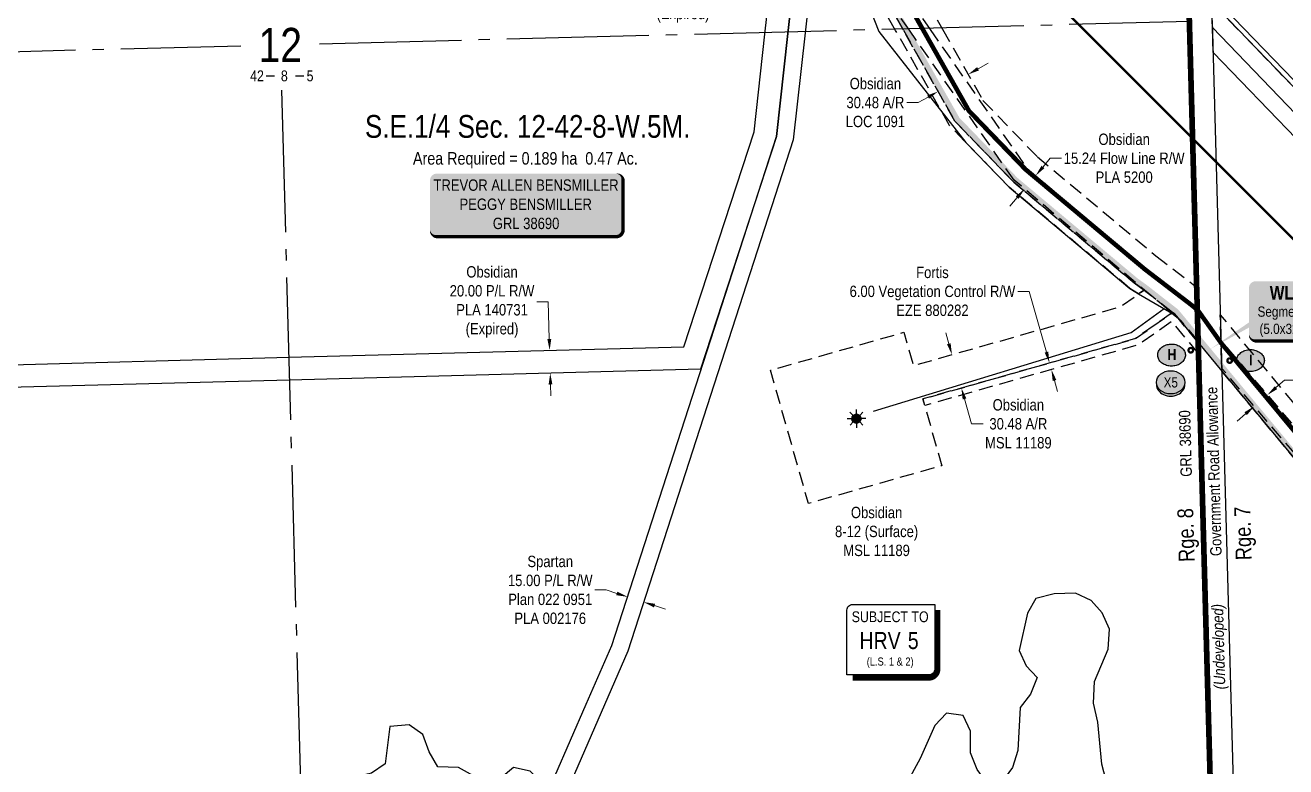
# Model space of a CAD drawing. Extents: x 632269 to 650517, y 5825252 to 5832959.
# Drawn here: x 633792 to 634901, y 5829327 to 5829979 of the extents above; entities that cross this region are included whole.
import ezdxf
from ezdxf.enums import TextEntityAlignment as Align

# ---------------------------------------------------------------- set-up
doc = ezdxf.new("R2010")
doc.units = 0
doc.header["$LTSCALE"] = 5
doc.header["$PDMODE"] = 35
doc.header["$PDSIZE"] = 10
for name, pattern in [('CENTERLINEX3', [5, 2.5, -1, 0.5, -1]), ('DASHDOT2', [12.7, 6.35, -3.175, 0, -3.175]), ('foc-ACCESSROAD', [3.75, 2.5, -1.25]), ('foc-FLOWLINE', [3.75, 2.5, -1.25]), ('foc-QUARTERLINE', [33, 25, -3, 2, -3])]:
    doc.linetypes.add(name, pattern=pattern)
doc.layers.get('Defpoints').update_dxf_attribs({"color": 9})
for name, color, linetype in [('10', 1, 'Continuous'), ('9', 3, 'Continuous'), ('AS-OWNER', 7, 'Continuous'), ('AS-POWER', 104, 'foc-POWER'), ('AS-ROADS', 254, 'Continuous'), ('AS-WILDLIFE', 131, 'DASHDOT2'), ('C-AR', 13, 'foc-ACCESSROAD'), ('C-FLOWLINE', 13, 'foc-FLOWLINE'), ('C-RW', 13, 'Continuous'), ('C-SYMBOL', 7, 'Continuous'), ('C-WS', 13, 'foc-ACCESSROAD'), ('C-WS-S', 8, 'Continuous'), ('CG-NOTES', 7, 'Continuous'), ('CTW', 7, 'Continuous'), ('D-TXT', 6, 'Continuous'), ('F-EZE', 190, 'foc-FLOWLINE'), ('F-RW', 190, 'Continuous'), ('F-VCE', 190, 'foc-FLOWLINE'), ('L-AREAREQUIRED', 7, 'Continuous'), ('L-ROAD-T', 7, 'Continuous'), ('L-SEC', 7, 'Continuous'), ('L-SECLBL', 7, 'Continuous'), ('L-SECQ', 8, 'foc-QUARTERLINE'), ('P-CROSSINGS', 250, 'Continuous'), ('P-PROPOSED-WL1', 10, 'Continuous'), ('P-STATION', 7, 'Continuous'), ('T-WATER', 160, 'Continuous')]:
    doc.layers.add(name, color=color, linetype=linetype)
doc.layers.add('AS-TRAPPER BOUNDARY', color=7, linetype='CENTERLINEX3', true_color=0xb85c00, transparency=0.6)
doc.layers.add('AS-TRAPPER-T', color=7, linetype='Continuous', true_color=0xc26100)
doc.layers.add('P-PROPOSED-WL4', color=7, linetype='Continuous', true_color=0x5b5bc8)
for name, color, linetype, lineweight in [('C-AR-T', 13, 'Continuous', 9), ('C-FLOWLINE-T', 13, 'Continuous', 9), ('C-RW-T', 13, 'Continuous', 9), ('C-WS-T', 13, 'Continuous', 9), ('F-RW-T', 190, 'Continuous', 9), ('F-VCE-T', 190, 'Continuous', 9), ('T-TEXT', 48, 'Continuous', 18)]:
    doc.layers.add(name, color=color, linetype=linetype, lineweight=lineweight)
doc.styles.add('100L', font='ARIALN.TTF', dxfattribs={"height": 11})
doc.styles.add('175L', font='ARIALN.TTF', dxfattribs={"height": 20})
doc.styles.add('80', font='ARIALN.TTF', dxfattribs={"height": 10})
doc.styles.add('80CG', font='ARIALN.TTF', dxfattribs={"height": 10})
doc.styles.add('80L', font='ARIALN.TTF', dxfattribs={"height": 10})
doc.styles.add('80LS', font='ARIALNI.TTF', dxfattribs={"height": 10})
doc.styles.add('BOLD', font='ARIALNB.TTF')
doc.styles.add('Crossing', font='ARIALN.TTF', dxfattribs={"height": 10})
doc.styles.add('foc-LtypeFont', font='ARIALN.TTF', dxfattribs={"height": 7.35})
doc.styles.add('HRV', font='ARIALN.TTF', dxfattribs={"height": 3})
doc.styles.add('SIMPLEX', font='ARIALN.TTF')
doc.linetypes.add('foc-POWER', pattern='A,6,-1,["P",foc-LtypeFont,S=0.2,R=0,X=-0.625,Y=-0.75],-1.24,4', length=12.24)
doc.linetypes.add('foc-TOPO-flowdirection-NOLINE', pattern='A,0,[">",foc-LtypeFont,S=0.3,R=0,X=0,Y=-0.945],-20,[">",foc-LtypeFont,S=0.3,R=0,X=0,Y=-0.945],0', length=20)
doc.dimstyles.new('Compass 5 000', dxfattribs={"dimscale": 5, "dimtxt": 9, "dimasz": 2, "dimexe": 0.2, "dimexo": 0.0625, "dimgap": 0.5, "dimtad": 0, "dimtih": 1, "dimtoh": 1, "dimzin": 0, "dimdsep": 46, "dimtxsty": '80CG', "dimcen": 0.1, "dimse1": 1, "dimse2": 1, "dimclrd": 256, "dimclrt": 256, "dimaunit": 1, "dimadec": 4, "dimazin": 0, "dimtfac": 0.06, "dimtofl": 0, "dimtmove": 0, "dimatfit": 1, "dimfxl": 0.2, "dimtolj": 1, "dimtzin": 0, "dimlwd": -1, "dimarcsym": 0})

# ---------------------------------------------------------------- blocks, each defined once
blk = doc.blocks.new('L-SECLBL')
at = {"layer": '9', "color": 7}
for p, q in [((-5.1, -27.8), (-12.3, -27.8)), ((20.7, -27.8), (13.5, -27.8))]:
    blk.add_line(p, q, dxfattribs=at)
at = {"layer": '10', "color": 2, "style": 'SIMPLEX'}
blk.add_attdef('SEC', text='', height=30, dxfattribs=at).set_placement((0, 0), align=Align.MIDDLE)
at = {"layer": '10', "color": 5, "style": '80L'}
blk.add_attdef('TWP', text='', height=9.5, dxfattribs=at).set_placement((-14.4, -27.4), align=Align.MIDDLE_RIGHT)
blk.add_attdef('RGE', text='', height=9.5, dxfattribs=at).set_placement((3.6, -27.4), align=Align.MIDDLE_CENTER)
blk.add_attdef('MER', text='', height=9.5, dxfattribs=at).set_placement((23.2, -27.4), align=Align.MIDDLE_LEFT)
blk = doc.blocks.new('label_road_undeveloped')
at = {"layer": 'L-ROAD-T', "style": '80L'}
blk.add_text('Government Road Allowance', height=10, dxfattribs=at).set_placement((0, 0), align=Align.MIDDLE_CENTER)
at = {"layer": 'T-TEXT', "style": '80LS'}
blk.add_text('(Undeveloped)', height=10, dxfattribs=at).set_placement((-154.2, 0), align=Align.MIDDLE_CENTER)
blk = doc.blocks.new('*D417')
at = {"layer": 'C-RW-T', "transparency": 16777216}
for p, q in [((634436.7, 5830009.7), (634409.8, 5830012.7)), ((634476.5, 5830005.2), (634486.4, 5830004.1))]:
    blk.add_line(p, q, dxfattribs=at)
for points in [[(634436.9, 5830011.3), (634436.5, 5830008), (634446.6, 5830008.6)], [(634476.7, 5830006.9), (634476.3, 5830003.6), (634466.5, 5830006.3)]]:
    blk.add_solid(points, dxfattribs=at)
at = {"layer": 'Defpoints', "color": 0, "transparency": 16777216}
for p in [(634446.6, 5830008.6), (634447.1, 5830012.2), (634466.9, 5830010)]:
    blk.add_point(p, dxfattribs=at)
at = {"layer": 'C-RW-T', "transparency": 16777216, "insert": (634370.3, 5830012.7), "char_height": 10, "attachment_point": 5, "style": '80CG'}
blk.add_mtext('\\A1;Obsidian\\P20.00 P/L R/W\\PPLA 140731\\P(Expired)', dxfattribs=at)
blk = doc.blocks.new('*D462')
at = {"layer": 'Defpoints', "color": 0, "transparency": 16777216}
for p in [(634692.8, 5829681.8), (634692.9, 5829681.8), (634694.6, 5829676)]:
    blk.add_point(p, dxfattribs=at)
at = {"layer": 'F-VCE-T', "transparency": 16777216}
for p, q in [((634674.9, 5829744.7), (634664.9, 5829744.7)), ((634690.1, 5829691.4), (634674.9, 5829744.7)), ((634697.2, 5829666.4), (634699.9, 5829656.7))]:
    blk.add_line(p, q, dxfattribs=at)
for points in [[(634691.7, 5829691.8), (634688.5, 5829690.9), (634692.8, 5829681.8)], [(634698.8, 5829666.8), (634695.6, 5829665.9), (634694.5, 5829676)]]:
    blk.add_solid(points, dxfattribs=at)
at = {"layer": 'F-VCE-T', "transparency": 16777216, "insert": (634589.8, 5829744.7), "char_height": 10, "attachment_point": 5, "style": '80CG'}
blk.add_mtext('\\A1;Fortis\\P6.00 Vegetation Control R/W\\PEZE 880282', dxfattribs=at)
blk = doc.blocks.new('*D473')
at = {"layer": 'C-AR-T', "transparency": 16777216}
for p, q in [((634630, 5829940.6), (634638.7, 5829945.5)), ((634577.3, 5829910.8), (634567.3, 5829910.8)), ((634586, 5829915.7), (634577.3, 5829910.8))]:
    blk.add_line(p, q, dxfattribs=at)
for points in [[(634629.1, 5829942), (634630.8, 5829939.1), (634621.3, 5829935.6)], [(634585.2, 5829917.1), (634586.8, 5829914.2), (634594.7, 5829920.6)]]:
    blk.add_solid(points, dxfattribs=at)
at = {"layer": 'Defpoints', "color": 0, "transparency": 16777216}
for p in [(634620.7, 5829936.7), (634594.1, 5829921.7), (634594.7, 5829920.6)]:
    blk.add_point(p, dxfattribs=at)
at = {"layer": 'C-AR-T', "transparency": 16777216, "insert": (634539.6, 5829910.8), "char_height": 10, "attachment_point": 5, "style": '80CG'}
blk.add_mtext('\\A1;Obsidian\\P30.48 A/R\\PLOC 1091', dxfattribs=at)
blk = doc.blocks.new('*D524')
at = {"layer": 'C-AR-T', "transparency": 16777216}
for p, q in [((634604.2, 5829698.7), (634601.5, 5829708.3)), ((634618, 5829650.1), (634624.3, 5829628.2)), ((634624.3, 5829628.2), (634634.3, 5829628.2))]:
    blk.add_line(p, q, dxfattribs=at)
for points in [[(634605.8, 5829699.1), (634602.6, 5829698.2), (634607, 5829689.1)], [(634619.6, 5829650.6), (634616.4, 5829649.7), (634615.3, 5829659.7)]]:
    blk.add_solid(points, dxfattribs=at)
at = {"layer": 'Defpoints', "color": 0, "transparency": 16777216}
for p in [(634622, 5829693.3), (634630.3, 5829664), (634615.3, 5829659.7)]:
    blk.add_point(p, dxfattribs=at)
at = {"layer": 'C-AR-T', "transparency": 16777216, "insert": (634665.4, 5829628.2), "char_height": 10, "attachment_point": 5, "style": '80CG'}
blk.add_mtext('\\A1;Obsidian\\P30.48 A/R\\PMSL 11189', dxfattribs=at)
blk = doc.blocks.new('*D581')
at = {"layer": 'C-FLOWLINE-T', "transparency": 16777216}
for p, q in [((634892.1, 5829660.1), (634899.7, 5829666.6)), ((634899.7, 5829666.6), (634909.7, 5829666.6)), ((634865.4, 5829637.1), (634857.8, 5829630.6))]:
    blk.add_line(p, q, dxfattribs=at)
for points in [[(634891.1, 5829661.3), (634893.2, 5829658.8), (634884.5, 5829653.6)], [(634864.3, 5829638.4), (634866.5, 5829635.9), (634873, 5829643.7)]]:
    blk.add_solid(points, dxfattribs=at)
at = {"layer": 'Defpoints', "color": 0, "transparency": 16777216}
for p in [(634884.5, 5829653.6), (634899.3, 5829636.3), (634887.8, 5829626.4)]:
    blk.add_point(p, dxfattribs=at)
at = {"layer": 'C-FLOWLINE-T', "transparency": 16777216, "insert": (634964.7, 5829666.6), "char_height": 10, "attachment_point": 5, "style": '80CG'}
blk.add_mtext('\\A1;Obsidian\\P15.24 Flow Line R/W\\PPLA 5200', dxfattribs=at)
blk = doc.blocks.new('*D582')
at = {"layer": 'C-FLOWLINE-T', "transparency": 16777216}
for p, q in [((634687.1, 5829854.2), (634693.5, 5829861.8)), ((634693.5, 5829861.8), (634703.5, 5829861.8)), ((634664.4, 5829827.2), (634657.9, 5829819.6))]:
    blk.add_line(p, q, dxfattribs=at)
for points in [[(634685.8, 5829855.3), (634688.3, 5829853.1), (634680.6, 5829846.5)], [(634663.1, 5829828.3), (634665.6, 5829826.1), (634670.8, 5829834.9)]]:
    blk.add_solid(points, dxfattribs=at)
at = {"layer": 'Defpoints', "color": 0, "transparency": 16777216}
for p in [(634680.6, 5829846.5), (634697.1, 5829832.7), (634687.2, 5829821)]:
    blk.add_point(p, dxfattribs=at)
at = {"layer": 'C-FLOWLINE-T', "transparency": 16777216, "insert": (634758.5, 5829861.8), "char_height": 10, "attachment_point": 5, "style": '80CG'}
blk.add_mtext('\\A1;Obsidian\\P15.24 Flow Line R/W\\PPLA 5200', dxfattribs=at)
blk = doc.blocks.new('*D583')
at = {"layer": 'Defpoints', "color": 0, "transparency": 16777216}
for p in [(634321.6, 5829476), (634321.7, 5829476.3), (634335.9, 5829471.7)]:
    blk.add_point(p, dxfattribs=at)
at = {"layer": 'F-RW-T', "transparency": 16777216}
for p, q in [((634302.6, 5829482.1), (634292.6, 5829482.1)), ((634312.1, 5829479), (634302.6, 5829482.1)), ((634345.3, 5829468.3), (634354.8, 5829465.2))]:
    blk.add_line(p, q, dxfattribs=at)
for points in [[(634312.6, 5829480.6), (634311.6, 5829477.5), (634321.6, 5829476)], [(634345.8, 5829469.9), (634344.8, 5829466.7), (634335.8, 5829471.4)]]:
    blk.add_solid(points, dxfattribs=at)
at = {"layer": 'F-RW-T', "transparency": 16777216, "insert": (634253.5, 5829482.1), "char_height": 10, "attachment_point": 5, "style": '80CG'}
blk.add_mtext('\\A1;Spartan\\P15.00 P/L R/W\\PPlan 022 0951\\PPLA 002176', dxfattribs=at)
blk = doc.blocks.new('*D638')
at = {"layer": 'C-RW-T', "transparency": 16777216}
for p, q in [((634251.8, 5829735.4), (634241.8, 5829735.4)), ((634252.7, 5829702.9), (634251.8, 5829735.4)), ((634253.8, 5829662.9), (634254, 5829652.9))]:
    blk.add_line(p, q, dxfattribs=at)
for points in [[(634254.4, 5829702.9), (634251, 5829702.8), (634253, 5829692.9)], [(634255.4, 5829662.9), (634252.1, 5829662.8), (634253.5, 5829672.9)]]:
    blk.add_solid(points, dxfattribs=at)
at = {"layer": 'Defpoints', "color": 0, "transparency": 16777216}
for p in [(634220.3, 5829692), (634253, 5829692.9), (634220.8, 5829672)]:
    blk.add_point(p, dxfattribs=at)
at = {"layer": 'C-RW-T', "transparency": 16777216, "insert": (634202.3, 5829735.4), "char_height": 10, "attachment_point": 5, "style": '80CG'}
blk.add_mtext('\\A1;Obsidian\\P20.00 P/L R/W\\PPLA 140731\\P(Expired)', dxfattribs=at)
blk = doc.blocks.new('HRV')
blk.add_lwpolyline([(-35.1, 31.6), (37.2, 31.6), (37.2, -25.5, -0.414214), (32.2, -30.5), (-40.1, -30.5), (-40.1, 26.6, -0.414214)], format="xyb", close=True)
at = {"const_width": 5, "flags": 128}
blk.add_lwpolyline([(-35.1, -33), (32.2, -33, 0.414214), (39.7, -25.5), (39.7, 26.6)], format="xyb", dxfattribs=at)
at = {"style": '80L'}
blk.add_text('SUBJECT TO', height=9.5, dxfattribs=at).set_placement((-2, 13.1), align=Align.BOTTOM_CENTER)
blk.add_attdef('(N.W.1/4 00)', text='', height=7.12, dxfattribs=at).set_placement((-2, -24.4), align=Align.BOTTOM_CENTER)
at = {"layer": 'CTW', "color": 3, "style": 'HRV'}
blk.add_text('HRV', height=15, dxfattribs=at).set_placement((-10.9, -0.2), align=Align.MIDDLE_CENTER)
blk.add_attdef('0', text='', height=15, dxfattribs=at).set_placement((18.3, -0.2), align=Align.MIDDLE_CENTER)
blk = doc.blocks.new('GAS')
h = blk.add_hatch(color=255)
h.dxf.hatch_style = 1
edge = h.paths.add_edge_path()
edge.add_arc((0, 0), 0.9, 0, 360)
for p, q in [((-0.81, 0), (-1.62, 0)), ((-0.57, 0.57), (-1.14, 1.14)), ((0, 0.81), (0, 1.62)), ((0.57, 0.57), (1.14, 1.14)), ((1.62, 0), (0.81, 0)), ((-0.57, -0.57), (-1.14, -1.14)), ((0, -0.81), (0, -1.62)), ((1.14, -1.14), (0.57, -0.57))]:
    blk.add_line(p, q)
blk.add_circle((0, 0), 0.8)
blk = doc.blocks.new('*U729')
h = blk.add_hatch(color=254)
edge = h.paths.add_edge_path()
edge.add_line((-26.5, -34.1), (26.5, -34.1))
edge.add_arc((26.5, -28.1), 6, 270, 360)
edge.add_line((32.5, -28.1), (32.5, 12.5))
edge.add_arc((26.5, 12.5), 6, 0, 90)
edge.add_line((26.5, 18.5), (-26.5, 18.5))
edge.add_arc((-26.5, 12.5), 6, 90, 180)
edge.add_line((-32.5, 12.5), (-32.5, -28.1))
edge.add_arc((-26.5, -28.1), 6, 180, 270)
at = {"layer": 'P-PROPOSED-WL4', "flags": 128}
blk.add_lwpolyline([(-26.5, -34.1, 3, 3, 0), (26.5, -34.1, 3, 3, 0.414214), (32.5, -28.1, 3, 3, 0), (32.5, 12.5, 3, 0, 0.414214), (26.5, 18.5, 0, 0, 0), (-26.5, 18.5, 0, 0, 0.414214), (-32.5, 12.5, 0, 0, 0), (-32.5, -28.1, 0, 3, 0.414214)], format="xyseb", close=True, dxfattribs=at)
blk.add_lwpolyline([(-66.1, -41, 0, 7.5, 0), (0, 0, 0, 0, 0)], format="xyseb", dxfattribs=at)
at = {"layer": 'P-PROPOSED-WL4'}
for tag, p, height, style in [('TEMP_AREA_W1_001', (-9.2, 2.2), 12, 'BOLD'), ('ENTER_TEXT_001', (-30.7, -12.9), 9, '80')]:
    blk.add_attdef(tag, p, '', height=height, dxfattribs=dict(at, style=style))
blk = doc.blocks.new('AA')
at = {"const_width": 4}
blk.add_lwpolyline([(-1, 0, 1), (1, 0, 1)], format="xyb", close=True, dxfattribs=at)
blk.add_circle((0, 0), 2)
blk = doc.blocks.new('Route_Letters')
h = blk.add_hatch(color=255)
h.dxf.hatch_style = 1
edge = h.paths.add_edge_path()
edge.add_ellipse((-0.1, 0.5), major_axis=(-12, 0), ratio=0.789318, start_angle=0, end_angle=360)
at = {"color": 5}
blk.add_open_spline([(-12.3, 0.5), (-12.3, -0.3), (-12.2, -1), (-11.7, -2.8), (-11.1, -3.9), (-9.6, -5.8), (-8.5, -6.7), (-6.2, -8), (-4.9, -8.5), (-2.1, -9.2), (-0.7, -9.3), (2.2, -9.1), (3.6, -8.8), (6.3, -7.9), (7.5, -7.2), (9.5, -5.6), (10.4, -4.6), (11.6, -2.5), (12, -1.4), (12.2, 0.9), (12, 2.1), (11.2, 4.3), (10.5, 5.4), (8.8, 7.2), (7.7, 8), (5.3, 9.2), (3.9, 9.7), (1.1, 10.2), (-0.4, 10.2), (-3.2, 9.9), (-4.6, 9.6), (-7.2, 8.5), (-8.3, 7.7), (-10.2, 6), (-11, 5), (-12, 2.9), (-12.3, 1.7), (-12.3, 0.5), (-12.3, 0.5), (-12.3, 0.5)], degree=3, knots=[0, 0, 0, 0, 0.219529, 0.219529, 0.575727, 0.575727, 0.931924, 0.931924, 1.288121, 1.288121, 1.644318, 1.644318, 2.000515, 2.000515, 2.356712, 2.356712, 2.712909, 2.712909, 3.069107, 3.069107, 3.425304, 3.425304, 3.781501, 3.781501, 4.137698, 4.137698, 4.493895, 4.493895, 4.850092, 4.850092, 5.20629, 5.20629, 5.562487, 5.562487, 5.918684, 5.918684, 6.274881, 6.274881, 6.283185, 6.283185, 6.283185, 6.283185], dxfattribs=at)
at = {"color": 14, "style": 'BOLD'}
blk.add_attdef('A', text='', height=9.5, dxfattribs=at).set_placement((0.2, 1), align=Align.MIDDLE)
blk = doc.blocks.new('*U839')
h = blk.add_hatch(color=59)
edge = h.paths.add_edge_path()
edge.add_line((-79, -28.5), (79, -28.5))
edge.add_arc((79, -22.5), 6, 270, 360)
edge.add_line((85, -22.5), (85, 21))
edge.add_arc((79, 21), 6, 0, 90)
edge.add_line((79, 27), (-79, 27))
edge.add_arc((-79, 21), 6, 90, 180)
edge.add_line((-85, 21), (-85, -22.5))
edge.add_arc((-79, -22.5), 6, 180, 270)
at = {"color": 1, "flags": 128}
blk.add_lwpolyline([(-79, -28.5, 3, 3, 0), (79, -28.5, 3, 3, 0.414214), (85, -22.5, 3, 3, 0), (85, 21, 3, 0, 0.414214), (79, 27, 0, 0, 0), (-79, 27, 0, 0, 0.414214), (-85, 21, 0, 0, 0), (-85, -22.5, 0, 3, 0.414214)], format="xyseb", close=True, dxfattribs=at)
blk.add_lwpolyline([(-23.6, -3, 0, 7.5, 0), (0, 0, 0, 0, 0)], format="xyseb", dxfattribs=at)
at = {"color": 1, "style": '80'}
blk.add_attdef('ENTER_TEXT_001', (-37, -5), '', height=10, dxfattribs=at)
blk = doc.blocks.new('xing2')
h = blk.add_hatch(color=50)
h.dxf.hatch_style = 1
edge = h.paths.add_edge_path()
edge.add_ellipse((0, 0), major_axis=(-12.5, 0), ratio=0.816297, start_angle=0, end_angle=360)
h = blk.add_hatch(color=250)
h.dxf.hatch_style = 1
edge = h.paths.add_edge_path()
edge.add_ellipse((0, -2), major_axis=(-12.5, 0), ratio=0.816297, start_angle=0, end_angle=180)
edge.add_line((12.5, -2), (12.5, 0))
edge.add_ellipse((0, 0), major_axis=(-12.5, 0), ratio=0.816297, start_angle=0, end_angle=180, ccw=False)
edge.add_line((-12.5, 0), (-12.5, -2))
at = {"color": 250}
blk.add_ellipse((0, 0), major_axis=(-12.5, 0), ratio=0.816297, dxfattribs=at)
blk.add_ellipse((0, -2), major_axis=(-12.5, 0), ratio=0.816297, start_param=0, end_param=3.141593, dxfattribs=at)
at = {"color": 250, "style": 'Crossing'}
blk.add_attdef('CROSSING', text='', height=9, dxfattribs=at).set_placement((0.1, 0), align=Align.MIDDLE_CENTER)
at = {"color": 250, "style": 'Crossing', "flags": 1}
for tag, p in [('OWNER', (0.1, -12.5)), ('DESCRIPTION', (0.1, -25.8)), ('LOCATION', (0.1, -39.3)), ('DWG_REF', (0.1, -52.8))]:
    blk.add_attdef(tag, text='', height=9, dxfattribs=at).set_placement(p, align=Align.MIDDLE_CENTER)

msp = doc.modelspace()

# ---------------------------------------------------------------- hatches: boundary and pattern name
at = {"layer": 'P-PROPOSED-WL1', "linetype": 'Continuous'}
h = msp.add_hatch(color=256, dxfattribs=at)
h.dxf.hatch_style = 1
h.paths.add_polyline_path([(634823.64, 5829699.732), (634823.418, 5829707.824), (634809.741, 5829724.297), (634806.005, 5829728.796), (634804.245, 5829730.168), (634789.537, 5829741.601), (634785.906, 5829744.469), (634779.029, 5829749.83), (634770.407, 5829756.069), (634664.734, 5829844.46), (634613.576, 5829897.431), (634568.582, 5829976.903), (634543.03, 5830022.046), (634521.82, 5830081.837), (634524.033, 5830118.864), (634525.226, 5830138.84), (634525.856, 5830149.374), (634526.597, 5830152.98), (634531.036, 5830174.579), (634534.98, 5830193.767), (634535.547, 5830196.526), (634537.427, 5830204.878), (634538.358, 5830209.011), (634553.339, 5830275.557), (634551.248, 5830299.272), (634550.777, 5830304.631), (634530.728, 5830345.983), (634526.878, 5830352.19), (634509.798, 5830379.722), (634506.656, 5830384.787), (634483.389, 5830428.743), (634471.169, 5830498.951), (634382.949, 5830635.91), (634353.27, 5830668.865), (634301.637, 5830745.36), (634292.948, 5830763.391), (634288.264, 5830773.106), (634282.79, 5830772.951), (634288.445, 5830761.221), (634297.291, 5830742.864), (634349.322, 5830665.779), (634378.965, 5830632.864), (634466.418, 5830497.096), (634478.6, 5830427.106), (634502.319, 5830382.297), (634505.551, 5830377.087), (634522.63, 5830349.555), (634526.344, 5830343.568), (634545.878, 5830303.277), (634546.269, 5830298.834), (634548.292, 5830275.895), (634533.481, 5830210.109), (634532.551, 5830205.976), (634530.66, 5830197.579), (634530.083, 5830194.773), (634526.14, 5830175.586), (634521.701, 5830153.986), (634520.888, 5830150.03), (634520.237, 5830139.138), (634519.043, 5830119.162), (634516.77, 5830081.123), (634538.465, 5830019.964), (634564.233, 5829974.441), (634609.539, 5829894.415), (634661.323, 5829840.797), (634767.335, 5829752.123), (634776.026, 5829745.833), (634782.821, 5829740.536), (634786.454, 5829737.667), (634801.175, 5829726.223), (634802.505, 5829725.186), (634805.895, 5829721.104)])
h = msp.add_hatch(color=256, dxfattribs=at)
h.dxf.hatch_style = 1
h.paths.add_polyline_path([(635957.493, 5827629.659), (635954.96, 5827641.877), (635936.906, 5827728.963), (635929.774, 5827763.363), (635920.647, 5827800.544), (635915.685, 5827820.755), (635904.926, 5827864.586), (635902.398, 5827874.887), (635882.723, 5827955.022), (635877.836, 5827974.936), (635873.383, 5827993.077), (635835.768, 5828160.218), (635820.457, 5828224.122), (635791.978, 5828295.749), (635786.5, 5828309.526), (635786.019, 5828310.658), (635780.155, 5828324.462), (635748.104, 5828399.911), (635739.429, 5828420.332), (635678.003, 5828575.954), (635647.764, 5828652.564), (635637.158, 5828673.066), (635634.29, 5828678.607), (635627.034, 5828692.616), (635620.892, 5828704.47), (635616.675, 5828710.705), (635606.05, 5828726.413), (635594.871, 5828741.692), (635554.761, 5828778.121), (635256.888, 5828977.94), (635239.997, 5828989.511), (635194.977, 5829026.277), (635180.788, 5829055.955), (635166.94, 5829187.976), (635158.343, 5829254.961), (635152.324, 5829301.42), (635118.931, 5829373.313), (635106.433, 5829392.925), (635083.536, 5829381.404), (635024.443, 5829474.139), (635011.746, 5829488.177), (634939.082, 5829568.517), (634844.23, 5829682.758), (634844.446, 5829674.673), (634935.304, 5829565.242), (635008.039, 5829484.824), (635020.454, 5829471.098), (635081.748, 5829374.909), (635104.645, 5829386.43), (635114.537, 5829370.906), (635147.466, 5829300.014), (635153.385, 5829254.322), (635161.975, 5829187.397), (635175.907, 5829054.577), (635191.152, 5829022.688), (635192.155, 5829022.128), (635236.999, 5828985.507), (635254.084, 5828973.803), (635551.672, 5828774.174), (635591.136, 5828738.333), (635601.961, 5828723.536), (635612.535, 5828707.904), (635616.589, 5828701.911), (635622.596, 5828690.317), (635629.851, 5828676.31), (635632.718, 5828670.769), (635643.208, 5828650.493), (635673.356, 5828574.112), (635734.804, 5828418.437), (635743.481, 5828398.009), (635775.555, 5828322.507), (635781.419, 5828308.704), (635781.877, 5828307.625), (635787.333, 5828293.902), (635815.68, 5828222.609), (635830.899, 5828159.087), (635868.517, 5827991.933), (635872.981, 5827973.745), (635877.869, 5827953.831), (635897.543, 5827873.696), (635900.071, 5827863.394), (635910.831, 5827819.564), (635915.793, 5827799.353), (635924.899, 5827762.259), (635932.012, 5827727.949), (635950.066, 5827640.862), (635952.598, 5827628.645), (635953.147, 5827626), (635953.445, 5827624.559), (635966.503, 5827624.883), (635971.011, 5827624.995), (635992.061, 5827625.519), (636007.08, 5827625.892), (636508.733, 5827638.397), (636508.586, 5827643.393), (636006.956, 5827630.889), (635991.936, 5827630.515), (635970.887, 5827629.992), (635966.379, 5827629.88)])
at = {"layer": 'P-PROPOSED-WL4', "linetype": 'Continuous'}
h = msp.add_hatch(color=256, dxfattribs=at)
h.dxf.hatch_style = 1
h.paths.add_polyline_path([(634844.446, 5829674.673), (634823.64, 5829699.732), (634823.418, 5829707.824), (634844.23, 5829682.758)])

# ---------------------------------------------------------------- linework, layer by layer
at = {"layer": 'AS-POWER', "flags": 128}
for points in [[(634013.408, 5830863.795), (634105.161, 5830768.313), (634169.13, 5830702.121), (634238.94, 5830629.491), (634444.512, 5830409.763), (634546.541, 5830304.103), (637242.954, 5827518.348)], [(634542.27, 5830308.526), (634545.725, 5830277.148), (634530.824, 5830208.818), (634500.691, 5830079.996), (634542.505, 5829973.363), (634619.202, 5829875.687), (634657.227, 5829836.393), (634763.644, 5829747.381), (634771.218, 5829742.458), (634800.434, 5829725.702), (634805.895, 5829721.104), (634823.64, 5829699.732), (634844.446, 5829674.673), (634935.304, 5829565.242), (635008.038, 5829484.826), (635098.186, 5829341.323), (635123.097, 5829266.959)], [(634537.979, 5829639.286), (634764.735, 5829708.478), (634793.695, 5829729.567)]]:
    msp.add_lwpolyline(points, dxfattribs=at)
at = {"layer": 'AS-ROADS', "const_width": 3.999, "flags": 128}
msp.add_lwpolyline([(634552.404, 5830026.323), (634585.487, 5829967.88), (634621.889, 5829903.584), (634671.789, 5829851.942), (634776.875, 5829764.041), (634822.841, 5829728.838), (634843.767, 5829699.385), (634946.841, 5829575.242)], dxfattribs=at)
at = {"layer": 'AS-TRAPPER BOUNDARY', "const_width": 4.998, "flags": 128}
msp.add_lwpolyline([(633218.717, 5829840.596), (633193.977, 5830744.951), (634794.011, 5830786.042), (634815.881, 5829982.386), (634837.944, 5829178.592), (634037.924, 5829157.725), (633937.958, 5829155.124)], dxfattribs=at)
at = {"layer": 'AS-WILDLIFE', "const_width": 1.999, "flags": 128}
msp.add_lwpolyline([(633800.006, 5830860.147), (633886.125, 5830740.5), (634529.062, 5830169), (635052.937, 5829645), (635076.687, 5829568), (635141.063, 5829590), (635243.437, 5829502.5), (635486.687, 5829198), (635309.875, 5829171), (635080.125, 5829107.5), (634894.063, 5829043), (634887.125, 5829041), (634880.75, 5829039.5), (634876.438, 5829038.5), (634742.39, 5829018.062)], dxfattribs=at)
at = {"layer": 'C-AR'}
msp.add_lwpolyline([(634566.318, 5830032.67), (634598.745, 5829975.385), (634634.192, 5829912.776), (634682.184, 5829863.11), (634786.399, 5829775.937), (634822.303, 5829748.44), (634822.899, 5829726.708), (634823.597, 5829701.298), (634823.64, 5829699.732), (634805.895, 5829721.104), (634802.505, 5829725.186), (634801.175, 5829726.223), (634786.454, 5829737.667), (634782.821, 5829740.536), (634776.026, 5829745.833), (634767.335, 5829752.123), (634661.323, 5829840.797), (634609.539, 5829894.415), (634564.232, 5829974.442), (634538.465, 5830019.964)], dxfattribs=at)
at = {"layer": 'C-AR', "flags": 128}
msp.add_lwpolyline([(635937.616, 5827600.928), (635932.576, 5827600.787), (635932.315, 5827601.882), (635931.093, 5827606.775), (635930.78, 5827608.267), (635929.031, 5827616.707), (635927.076, 5827626.136), (635924.787, 5827637.175), (635923.984, 5827641.048), (635900.002, 5827756.733), (635888.931, 5827801.827), (635883.968, 5827822.04), (635849.857, 5827960.981), (635847.473, 5827970.693), (635843.692, 5827986.093), (635806.059, 5828153.317), (635791.307, 5828214.887), (635758.28, 5828297.951), (635756.82, 5828301.388), (635752.301, 5828312.025), (635715.358, 5828398.99), (635711.359, 5828408.408), (635680.57, 5828486.398), (635619.969, 5828639.912), (635612.446, 5828655.941), (635610.355, 5828660.397), (635605.125, 5828669.886), (635594.85, 5828688.533), (635581.101, 5828708.857), (635572.078, 5828721.19), (635535.107, 5828754.768), (635298.822, 5828913.148), (635282.04, 5828924.017), (635235.78, 5828955.404), (635221.635, 5828965.093), (635170.504, 5829006.757), (635151.004, 5829047.544), (635136.366, 5829187.103), (635130.384, 5829233.355), (635128.059, 5829251.334), (635127.912, 5829252.464), (635126.372, 5829264.352), (635122.682, 5829292.838), (635092.122, 5829358.629), (635020.454, 5829471.098), (635008.039, 5829484.824), (634935.304, 5829565.242), (634844.446, 5829674.673), (634844.381, 5829677.036), (634843.717, 5829701.236), (634843.09, 5829724.05), (634958.356, 5829585.222), (634966.786, 5829575.902), (634980.231, 5829561.037), (635044.795, 5829489.654), (635118.931, 5829373.313), (635152.324, 5829301.42), (635158.343, 5829254.961), (635166.94, 5829187.976), (635180.788, 5829055.955), (635194.977, 5829026.277), (635239.997, 5828989.511), (635256.888, 5828977.94), (635554.761, 5828778.121), (635594.871, 5828741.692), (635606.05, 5828726.413), (635616.675, 5828710.705), (635617.941, 5828708.833), (635620.892, 5828704.47), (635627.034, 5828692.616), (635634.291, 5828678.608), (635637.158, 5828673.066), (635647.764, 5828652.564), (635678.003, 5828575.955), (635739.429, 5828420.332), (635748.104, 5828399.911), (635780.155, 5828324.462), (635786.019, 5828310.658), (635786.5, 5828309.526), (635791.978, 5828295.749), (635820.457, 5828224.122), (635835.768, 5828160.218), (635873.383, 5827993.077), (635877.832, 5827974.936), (635882.721, 5827955.022), (635902.395, 5827874.893), (635904.926, 5827864.586), (635915.685, 5827820.755), (635920.647, 5827800.544), (635929.774, 5827763.363), (635933.355, 5827746.09), (635936.906, 5827728.963), (635954.96, 5827641.877), (635957.493, 5827629.659), (635958.041, 5827627.014), (635960.317, 5827616.034), (635960.931, 5827613.071), (635961.621, 5827609.744), (635963.297, 5827601.648), (635960.938, 5827601.582), (635937.616, 5827600.928)], close=True, dxfattribs=at)
at = {"layer": 'C-FLOWLINE'}
msp.add_lwpolyline([(634570.276, 5830000.083), (634587.737, 5829975.084), (634673.064, 5829852.89), (634822.899, 5829726.708), (634823.597, 5829701.298), (634808.537, 5829718.879), (634805.895, 5829721.104), (634800.434, 5829725.702), (634786.446, 5829737.64), (634782.821, 5829740.537), (634661.684, 5829842.549), (634569.484, 5829974.586), (634556.55, 5829993.103)], dxfattribs=at)
at = {"layer": 'C-FLOWLINE', "flags": 128}
msp.add_lwpolyline([(634954.594, 5829181.918), (634859.054, 5829143.035), (634858.74, 5829154.295), (634858.6, 5829159.304), (634911.118, 5829180.679), (635123.097, 5829266.959), (635098.186, 5829341.323), (635008.038, 5829484.826), (635005.307, 5829489.172), (634844.381, 5829677.036), (634843.717, 5829701.236), (635017.614, 5829498.232), (635112.058, 5829347.889), (635142.091, 5829258.236), (635127.911, 5829252.464), (634954.594, 5829181.918)], close=True, dxfattribs=at)
at = {"layer": 'C-RW'}
for points in [[(633747.195, 5829679.363), (634023.463, 5829686.752), (634371.022, 5829696.047), (634432.863, 5829885.195), (634442.465, 5829971.118), (634461.629, 5830142.647)], [(634479.409, 5830121.534), (634462.663, 5829971.669), (634452.533, 5829881.022), (634385.748, 5829676.421), (634024.01, 5829666.747), (633731.302, 5829658.918)], [(635550.578, 5829198.945), (635234.13, 5829527.382), (635241.498, 5829534.47), (635211.488, 5829565.634), (635189.835, 5829579.505), (635180.485, 5829589.216), (635173.507, 5829596.465), (635167.355, 5829606.907), (635160.447, 5829618.63), (634909.779, 5829879.085), (634836.752, 5829954.944), (634836.153, 5829976.805), (634909.183, 5829901.022), (634924.645, 5829884.98), (635172.506, 5829627.794), (635182.9, 5829610.152), (635185.565, 5829605.63), (635197.872, 5829592.846), (635199.444, 5829591.212), (635221.097, 5829577.343), (635262.739, 5829534.091), (635255.378, 5829527.01), (635570.911, 5829199.527)]]:
    msp.add_lwpolyline(points, dxfattribs=at)
at = {"layer": 'C-WS', "flags": 128}
msp.add_lwpolyline([(634768.428, 5829703.236), (634581.341, 5829650.081), (634582.982, 5829644.305), (634598.012, 5829591.405), (634480.661, 5829558.063), (634447.319, 5829675.414), (634564.67, 5829708.757), (634573.005, 5829679.418), (634755.129, 5829731.164), (634770.301, 5829741.814), (634771.218, 5829742.458), (634776.026, 5829745.833), (634782.821, 5829740.537), (634786.446, 5829737.64), (634801.175, 5829726.223), (634800.434, 5829725.702), (634768.428, 5829703.236)], close=True, dxfattribs=at)
at = {"layer": 'F-EZE', "flags": 128}
for points in [[(636487.856, 5828349.747), (636489.85, 5828281.826), (636454.777, 5828318.207), (636359.461, 5828417.135), (635992.224, 5828798.258), (635661.798, 5829141.094), (635633.617, 5829170.493), (635604.879, 5829200.5), (635290.893, 5829526.49), (635280.48, 5829537.304), (635273.543, 5829544.508), (635230.685, 5829589.032), (635222.132, 5829597.916), (635205.754, 5829614.927), (635201.154, 5829619.712), (635184.544, 5829636.94), (634924.011, 5829907.302), (634908.546, 5829923.353), (634850.702, 5829983.391), (634835.54, 5829999.271), (634833.49, 5830074.584), (634833.086, 5830089.427), (634906.117, 5830013.656), (634921.575, 5829997.618), (634933.003, 5829985.763), (634933.371, 5829985.38), (635094.795, 5829817.9), (635115.631, 5829796.261), (635241.07, 5829665.927), (635317.351, 5829586.679), (635324.291, 5829579.469), (635659.231, 5829231.547), (635686.861, 5829202.843), (635705.724, 5829183.249), (636036.003, 5828840.341), (636441.603, 5828419.455), (636487.199, 5828372.142), (636487.856, 5828349.747)], [(634805.895, 5829721.104), (634823.64, 5829699.732), (634823.859, 5829691.763), (634823.907, 5829690.013), (634800.389, 5829718.337), (634771.046, 5829697.738), (634582.982, 5829644.305), (634581.341, 5829650.081), (634768.428, 5829703.236), (634800.434, 5829725.702), (634801.175, 5829726.223), (634802.505, 5829725.186), (634805.895, 5829721.104)]]:
    msp.add_lwpolyline(points, close=True, dxfattribs=at)
at = {"layer": 'F-RW'}
for points in [[(634202.429, 5829191.615), (634285.226, 5829381.526), (634307.834, 5829433.314), (634452.533, 5829881.022), (634462.663, 5829971.669), (634479.409, 5830121.534)], [(634494.362, 5830120.639), (634477.842, 5829972.084), (634467.293, 5829878.04), (634321.82, 5829428.133), (634216.141, 5829185.515)], [(634909.183, 5829901.022), (634836.153, 5829976.805), (634835.983, 5829982.967), (634835.54, 5829999.271), (634850.814, 5829983.394), (634908.556, 5829923.38)]]:
    msp.add_lwpolyline(points, dxfattribs=at)
at = {"layer": 'F-VCE'}
msp.add_lwpolyline([(634538.465, 5830019.964), (634564.233, 5829974.441), (634609.539, 5829894.415), (634661.323, 5829840.797), (634767.335, 5829752.123), (634776.026, 5829745.833), (634771.218, 5829742.458), (634763.644, 5829747.381), (634657.227, 5829836.393), (634604.687, 5829890.801), (634557.438, 5829974.256), (634532.982, 5830017.463)], dxfattribs=at)
at = {"layer": 'L-SEC'}
for p, q in [((634815.881, 5829982.386), (634837.944, 5829178.592)), ((634835.99, 5829982.938), (634858.054, 5829179.144))]:
    msp.add_line(p, q, dxfattribs=at)
at = {"layer": 'L-SECQ'}
for p, q in [((634050.435, 5829962.621), (634815.881, 5829982.386)), ((633215.968, 5829941.073), (633981.198, 5829960.833)), ((634017.038, 5829921.76), (634037.924, 5829157.725))]:
    msp.add_line(p, q, dxfattribs=at)
at = {"layer": 'T-WATER', "linetype": 'foc-TOPO-flowdirection-NOLINE', "flags": 128}
msp.add_lwpolyline([(635670.964, 5829965.168), (635670.855, 5829950.001), (635677.184, 5829936.162), (635677.957, 5829920.997), (635664.222, 5829921.994), (635649.529, 5829917.034), (635640.332, 5829904.874), (635652.709, 5829887.887), (635663.916, 5829881.521), (635654.806, 5829870.178), (635651.13, 5829855.124), (635661.11, 5829844.699), (635673.17, 5829836.636), (635683.283, 5829826.413), (635676.455, 5829815.335), (635667.083, 5829804.58), (635661.312, 5829790.108), (635660.062, 5829774.935), (635672.711, 5829767.465), (635673.156, 5829752.95), (635661.682, 5829744.476), (635645.783, 5829745.855), (635630.985, 5829751.489), (635613.398, 5829749.921), (635606.452, 5829736.817), (635610.362, 5829722.646), (635625.297, 5829717.011), (635633.762, 5829707.496), (635618.807, 5829702.078), (635609.565, 5829691.259), (635590.993, 5829690.863), (635589.219, 5829676.145), (635619.405, 5829665.405), (635617.888, 5829650.882), (635612.189, 5829636.546), (635603.665, 5829624.875), (635599.668, 5829609.694), (635601.628, 5829592.241), (635607.957, 5829578.602), (635618.714, 5829568.769), (635660.831, 5829550.094), (635696.548, 5829545.652), (635712.263, 5829540.999), (635734.632, 5829522.321), (635748.258, 5829515.766), (635757.32, 5829505.075), (635755.083, 5829503.013), (635746.632, 5829495.229), (635727.607, 5829494.048), (635717.118, 5829484.331), (635711.742, 5829469.866), (635704.335, 5829456.762), (635681.255, 5829439.156), (635690.244, 5829430.099), (635707.585, 5829426.961), (635708.096, 5829412.513), (635696.556, 5829404.034), (635662.855, 5829410.777), (635652.553, 5829420.479), (635652.023, 5829440.027), (635648.168, 5829456.552), (635630.374, 5829458.253), (635613.055, 5829454.789), (635593.05, 5829454.324), (635582.034, 5829462.782), (635585.308, 5829479.205), (635584.714, 5829497.703), (635576.362, 5829510.227), (635564.756, 5829518.944), (635549.966, 5829522.423), (635536.454, 5829515.833), (635526.16, 5829506.055), (635524.069, 5829487.871), (635527.143, 5829470.23), (635531.909, 5829454.358), (635527.915, 5829438.651), (635511.371, 5829438.133), (635497.027, 5829444.619), (635479.569, 5829444.684), (635466.65, 5829437.053), (635464.819, 5829436.309), (635456.819, 5829433.062), (635452.024, 5829431.116), (635436.851, 5829431.581), (635428.96, 5829443.584), (635424.257, 5829459.389), (635417.8, 5829473.292), (635402.627, 5829473.823), (635390.506, 5829455.624), (635385.175, 5829447.621), (635377.18, 5829442.632), (635373.979, 5829440.634), (635358.111, 5829436.06), (635344.732, 5829429.342), (635349.94, 5829416.874), (635350.461, 5829398.895), (635346.273, 5829383.514), (635312.107, 5829356.578), (635297.482, 5829351.289), (635291.74, 5829365.39), (635297.045, 5829380.842), (635297.893, 5829398.694), (635291.694, 5829413.444), (635281.909, 5829424.326), (635268.413, 5829431.729), (635233.338, 5829437.872), (635217.793, 5829433.89), (635206.121, 5829425.214), (635196.676, 5829414.715), (635181.983, 5829409.429), (635170.905, 5829400.038), (635152.677, 5829377.869), (635140.677, 5829369.716), (635126.426, 5829369.53), (635119.898, 5829383.367), (635108.749, 5829392.346), (635096.42, 5829384.519), (635082.119, 5829378.776), (635072.216, 5829368.537), (635069.274, 5829351.79), (635064.226, 5829336.537), (635057.413, 5829322.846), (635043.444, 5829316.058), (634984.852, 5829318.511), (634965.101, 5829317.913), (634947.721, 5829314.904), (634932.439, 5829309.942), (634926.056, 5829302.729), (634931.529, 5829290.655), (634907.665, 5829273.564), (634904.062, 5829256.744), (634895.476, 5829245.009), (634874.818, 5829225.51), (634863.076, 5829218.408), (634855.638, 5829231.323), (634850.091, 5829245.031), (634840.509, 5829255.717), (634825.34, 5829255.265), (634818.461, 5829242.229), (634818.535, 5829222.486), (634811.523, 5829209.057), (634797.014, 5829207.233), (634774.713, 5829226.045), (634746.677, 5829238.489), (634738.329, 5829250.096), (634750.19, 5829278.714), (634747.377, 5829296.354), (634738.952, 5829328.949), (634735.351, 5829365.872), (634731.624, 5829382.466), (634732.473, 5829401.628), (634744.396, 5829430.114), (634745.509, 5829447.706), (634739.115, 5829462.064), (634729.525, 5829472.687), (634715.771, 5829479.367), (634696.942, 5829478.578), (634680.808, 5829474.46), (634673.335, 5829461.682), (634666.069, 5829428.897), (634672.264, 5829415.323), (634681.85, 5829404.965), (634675.954, 5829390.294), (634667.107, 5829378.558), (634665.086, 5829340.825), (634660.109, 5829325.837), (634651.585, 5829314.034), (634637.729, 5829312.543), (634629.186, 5829324.147), (634623.248, 5829338.836), (634623.175, 5829357.992), (634616.847, 5829371.698), (634602.061, 5829373.734), (634591.905, 5829362.775), (634579.063, 5829333.892), (634564.71, 5829307.554), (634565.175, 5829287.812), (634569.031, 5829271.35), (634563.853, 5829241.655), (634550.208, 5829232.9), (634530.918, 5829233.412), (634514.365, 5829236.815), (634500.609, 5829243.168), (634484.315, 5829246.639), (634464.501, 5829246.887), (634446.07, 5829244.467), (634432.101, 5829238.2), (634421.216, 5829228.809), (634402.718, 5829226.776), (634363.09, 5829227.869), (634346.403, 5829231.07), (634338.901, 5829244.056), (634326.043, 5829272.838), (634315.742, 5829282.347), (634298.408, 5829284.24), (634271.811, 5829297.408), (634256.362, 5829302.056), (634235.884, 5829322.772), (634221.291, 5829325.982), (634210.34, 5829316.722), (634204.18, 5829302.709), (634185.878, 5829318.591), (634172.643, 5829325.799), (634154.723, 5829326.513), (634147.089, 5829339.694), (634141.54, 5829354.972), (634129.347, 5829363.42), (634112.482, 5829361.92), (634108.223, 5829329.016), (634096.157, 5829320.798), (634079.954, 5829317.203), (634070.182, 5829307.229), (634069.205, 5829288.918), (634074.295, 5829273.9), (634081.864, 5829260.658), (634102.992, 5829240.928), (634096.631, 5829228.48), (634084.367, 5829220.654), (634070.136, 5829214.584), (634052.607, 5829215.76), (634010.163, 5829235.144), (633994.518, 5829239.729), (633976.01, 5829240.375), (633964.667, 5829231.437), (633949.331, 5829205.749), (633936.936, 5829197.857), (633936.791, 5829197.796)], dxfattribs=at)
at = {"layer": 'T-WATER', "flags": 128}
for points in [[(634747.377, 5829296.354), (634738.952, 5829328.949), (634735.351, 5829365.872), (634731.624, 5829382.466), (634732.473, 5829401.628), (634744.396, 5829430.114), (634745.509, 5829447.706), (634739.115, 5829462.064), (634729.525, 5829472.687), (634715.771, 5829479.367), (634696.942, 5829478.578), (634680.808, 5829474.46), (634673.335, 5829461.682), (634666.069, 5829428.897), (634672.264, 5829415.323), (634681.85, 5829404.965), (634675.954, 5829390.294), (634667.107, 5829378.558), (634665.086, 5829340.825), (634660.109, 5829325.837)], [(634629.186, 5829324.147), (634623.248, 5829338.836), (634623.175, 5829357.992), (634616.847, 5829371.698), (634602.061, 5829373.734), (634591.905, 5829362.775), (634579.063, 5829333.892), (634564.71, 5829307.554)], [(634154.723, 5829326.513), (634147.089, 5829339.694), (634141.54, 5829354.972), (634129.347, 5829363.42), (634112.482, 5829361.92), (634108.223, 5829329.016), (634096.157, 5829320.798)]]:
    msp.add_lwpolyline(points, dxfattribs=at)

# ---------------------------------------------------------------- block references
at = {"layer": 'AS-OWNER'}
ref = msp.add_blockref('*U839', (634232.633, 5829821.386), dxfattribs=dict(at, xscale=0.999675, yscale=0.999675, zscale=0.999675))
ref.add_attrib('ENTER_TEXT_001', 'TREVOR ALLEN BENSMILLER', (634150.77, 5829833.226), dxfattribs={"layer": '0', "color": 1, "height": 9.99675, "style": '80'})
ref.add_attrib('ENTER_TEXT_002', 'PEGGY BENSMILLER', (634173.689, 5829816.388), dxfattribs={"layer": '0', "color": 1, "height": 9.99675, "style": '80'})
ref.add_attrib('ENTER_TEXT_003', 'GRL 38690', (634202.963, 5829799.549), dxfattribs={"layer": '0', "color": 1, "height": 9.9968, "style": '80'})
at = {"layer": 'C-WS-S', "xscale": 4.998345000000032, "yscale": 4.998345000000032, "zscale": 4.998345000000032, "rotation": 0.08236396073204832}
msp.add_blockref('GAS', (634522.96, 5829632.766), dxfattribs=at)
at = {"layer": 'CG-NOTES'}
ref = msp.add_blockref('*U729', (634900.766, 5829735.231), dxfattribs=dict(at, xscale=0.9993741078217456, yscale=0.9993741078217456, zscale=0.9993741078217456))
ref.add_attrib('TEMP_AREA_W1_001', 'WL2', (634886.589, 5829737.474), dxfattribs={"layer": 'P-PROPOSED-WL4', "height": 11.9925, "style": 'BOLD'})
ref.add_attrib('ENTER_TEXT_001', 'Segment 3', (634875.878, 5829722.444), dxfattribs={"layer": 'P-PROPOSED-WL4', "height": 8.9944, "style": '80'})
ref.add_attrib('ENTER_TEXT_002', '(5.0x32.6)', (634877.589, 5829707.3), dxfattribs={"layer": 'P-PROPOSED-WL4', "height": 8.9944, "style": '80'})
at = {"layer": 'CG-NOTES', "xscale": 0.9993441075749935, "yscale": 0.9993441075749935, "zscale": 0.9993441075749935}
msp.add_blockref('HRV', (634554.621, 5829437.82), dxfattribs=at).add_auto_attribs({'(N.W.1/4 00)': '(L.S. 1 & 2)', '0': '5'})
at = {"layer": 'L-ROAD-T', "rotation": 91.53707647304364}
msp.add_blockref('label_road_undeveloped', (634837.371, 5829586.333), dxfattribs=at)
at = {"layer": 'L-SECLBL'}
msp.add_blockref('L-SECLBL', (634015.946, 5829961.73), dxfattribs=at).add_auto_attribs({'SEC': '12', 'TWP': '42', 'RGE': '8', 'MER': '5'})
at = {"layer": 'P-CROSSINGS', "color": 4, "xscale": 0.999675, "yscale": 0.999675, "zscale": 0.999675}
msp.add_blockref('xing2', (634799.429, 5829664.728), dxfattribs=at).add_auto_attribs({'CROSSING': 'X5'})
at = {"layer": 'P-STATION'}
ref = msp.add_blockref('Route_Letters', (634800.3, 5829688.226), dxfattribs=dict(at, xscale=0.9993181160249874, yscale=0.9993181160249874, zscale=0.9993181160249874))
ref.add_attrib('A', 'H', dxfattribs={"layer": '0', "color": 170, "height": 9.494, "style": 'BOLD'}).set_placement((634800.525, 5829689.201), align=Align.MIDDLE)
at = {"layer": 'P-STATION', "xscale": 0.9993181160249874, "yscale": 0.9993181160249874, "zscale": 0.9993181160249874}
for p in [(634817.133, 5829692.964), (634851.34, 5829683.844)]:
    msp.add_blockref('AA', p, dxfattribs=at)
at = {"layer": 'P-STATION'}
ref = msp.add_blockref('Route_Letters', (634869.737, 5829683.384), dxfattribs=dict(at, xscale=0.9993181160249874, yscale=0.9993181160249874, zscale=0.9993181160249874))
ref.add_attrib('A', 'I', dxfattribs={"layer": '0', "color": 170, "height": 9.494, "style": 'BOLD'}).set_placement((634869.962, 5829684.359), align=Align.MIDDLE)

# ---------------------------------------------------------------- texts
at = {"layer": 'AS-TRAPPER-T', "insert": (634812.466, 5829610.908), "char_height": 9.99669, "width": 58.10941, "attachment_point": 5, "rotation": 91.567008, "style": '80CG'}
msp.add_mtext('\\A1;GRL 38690', dxfattribs=at)
at = {"layer": 'C-SYMBOL', "color": 3, "style": '175L'}
msp.add_text('S.E.1/4 Sec. 12-42-8-W.5M.', height=19.9935, dxfattribs=at).set_placement((634233.683, 5829873.87), align=Align.BOTTOM_CENTER)
at = {"layer": 'D-TXT', "color": 3, "char_height": 14, "attachment_point": 1, "rotation": 91.571489, "style": '80L'}
for s, width, insert in [('Rge. 8', 46.6666, (634806.512, 5829506.551)), ('Rge. 7', 46.63795, (634856.654, 5829508.09))]:
    msp.add_mtext_dynamic_manual_height_columns(s, width=width, gutter_width=47.5, heights=[0], dxfattribs=dict(at, insert=insert))
at = {"layer": 'L-AREAREQUIRED', "color": 5, "style": '100L'}
msp.add_text('Area Required = 0.189 ha  0.47 Ac.', height=10.99643, dxfattribs=at).set_placement((634231.645, 5829852.947), align=Align.BOTTOM_CENTER)

# ---------------------------------------------------------------- dimensions: what is measured, and where the dimension line sits
at = {"layer": 'C-AR-T'}
dim = msp.add_aligned_dim(p1=(634620.655, 5829936.687), p2=(634594.114, 5829921.661), distance=1.213, text='Obsidian\\P30.48 A/R\\PLOC 1091', dimstyle='Compass 5 000', dxfattribs=at)
dim.commit()
dim.dimension.update_dxf_attribs({"geometry": '*D473', "text_midpoint": (634539.644, 5829910.752)})
at = {"layer": 'C-AR-T', "color": 3}
dim = msp.add_linear_dim(base=(634615.304, 5829659.73), p1=(634621.968, 5829693.329), p2=(634630.303, 5829663.992), angle=285.860872, text='Obsidian\\P30.48 A/R\\PMSL 11189', dimstyle='Compass 5 000', dxfattribs=at)
dim.commit()
dim.dimension.update_dxf_attribs({"geometry": '*D524', "text_midpoint": (634665.363, 5829628.239), "dimtype": 161})
at = {"layer": 'C-FLOWLINE-T'}
for p1, p2, distance, picture, middle in [((634687.236, 5829821.031), (634697.053, 5829832.688), 21.485, '*D582', (634758.498, 5829861.826)), ((634887.754, 5829626.402), (634899.328, 5829636.316), 22.718, '*D581', (634964.734, 5829666.58))]:
    dim = msp.add_aligned_dim(p1=p1, p2=p2, distance=distance, text='Obsidian\\P15.24 Flow Line R/W\\PPLA 5200', dimstyle='Compass 5 000', dxfattribs=at)
    dim.commit()
    dim.dimension.update_dxf_attribs({"geometry": picture, "text_midpoint": middle})
at = {"layer": 'C-RW-T'}
for base, p1, p2, angle, picture, middle in [((634446.647, 5830008.554), (634466.944, 5830009.987), (634447.056, 5830012.209), 173.624947, '*D417', (634370.301, 5830012.667)), ((634252.973, 5829692.89), (634220.838, 5829672.011), (634220.302, 5829692.016), 91.531936, '*D638', (634202.3, 5829735.378))]:
    dim = msp.add_linear_dim(base=base, p1=p1, p2=p2, angle=angle, text='Obsidian\\P20.00 P/L R/W\\PPLA 140731\\P(Expired)', dimstyle='Compass 5 000', dxfattribs=at)
    dim.commit()
    dim.dimension.update_dxf_attribs({"geometry": picture, "text_midpoint": middle, "dimtype": 161})
at = {"layer": 'F-RW-T'}
dim = msp.add_aligned_dim(p1=(634335.905, 5829471.693), p2=(634321.72, 5829476.278), distance=0.324, text='Spartan\\P15.00 P/L R/W\\PPlan 022 0951\\PPLA 002176', dimstyle='Compass 5 000', dxfattribs=at)
dim.commit()
dim.dimension.update_dxf_attribs({"geometry": '*D583', "text_midpoint": (634253.507, 5829482.121)})
at = {"layer": 'F-VCE-T', "color": 3}
dim = msp.add_linear_dim(base=(634692.812, 5829681.752), p1=(634694.565, 5829676.008), p2=(634692.924, 5829681.783), angle=105.860872, text='Fortis\\P6.00 Vegetation Control R/W\\PEZE 880282', dimstyle='Compass 5 000', dxfattribs=at)
dim.commit()
dim.dimension.update_dxf_attribs({"geometry": '*D462', "text_midpoint": (634589.777, 5829744.685), "dimtype": 161})

# ---------------------------------------------------------------- next in the draw order: texts
at = {"layer": 'C-WS-T', "insert": (634540.676, 5829533.507), "char_height": 9.99669, "width": 72.60666, "attachment_point": 5, "style": '80CG', "bg_fill": 2}
msp.add_mtext('\\A1;Obsidian\\P8-12 (Surface)\\PMSL 11189', dxfattribs=at)

doc.saveas('drawing.dxf')
